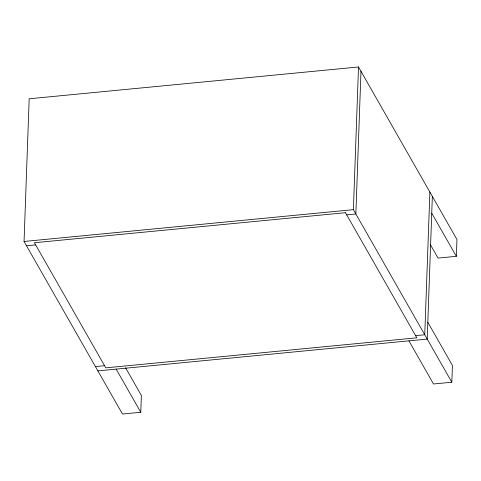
<?xml version="1.0" encoding="UTF-8"?>
<svg xmlns="http://www.w3.org/2000/svg" width="481" height="481" viewBox="0 0 481 481"><rect width="100%" height="100%" fill="white"/><g stroke="black" fill="none" stroke-linecap="round" stroke-linejoin="round"><path stroke-width="0.72" d="M125.583 367.791L141.378 395.478L140.777 412.265L122.481 414.027L24.05 241.468L29.179 98.779L358.519 66.973L456.95 239.532L456.349 256.319L438.053 258.087L430.339 244.564M408.916 340.849L433.525 383.988L451.821 382.221L353.391 209.656L358.519 66.973M360.984 71.284L355.856 213.973L346.705 214.857M429.882 192.081L424.753 334.764L415.608 335.648M432.341 196.392L427.212 339.081L97.871 370.887M451.821 382.221L452.423 365.434L427.819 322.294M24.05 241.468L353.391 209.656M26.509 245.779L35.66 244.895M95.412 366.576L104.557 365.692M431.74 213.179L456.349 256.319M116.168 369.119L140.777 412.265M345.472 212.698L34.428 242.737L105.79 367.851L416.835 337.806L345.472 212.698"/></g></svg>
